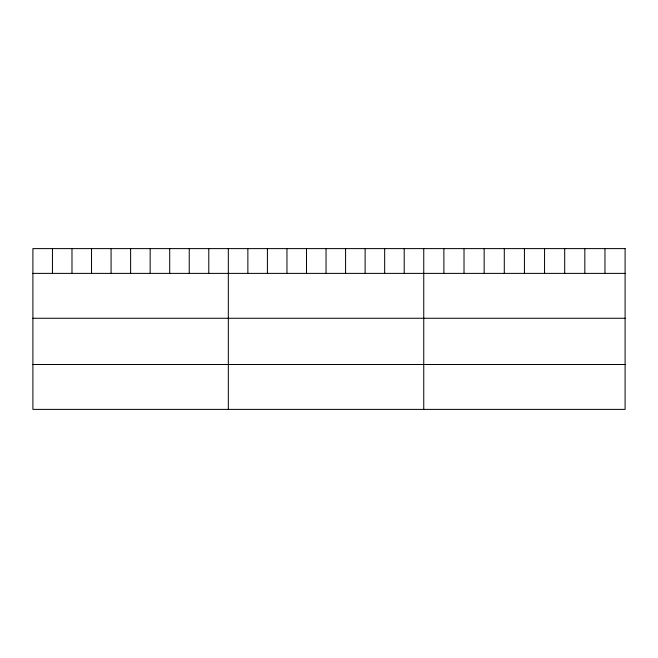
<?xml version="1.0" encoding="UTF-8"?>
<svg xmlns="http://www.w3.org/2000/svg" width="658" height="658" viewBox="0 0 658 658"><rect width="100%" height="100%" fill="white"/><g stroke="black" fill="none" stroke-linecap="round" stroke-linejoin="round"><path stroke-width="0.99" d="M32.9 273.383L625.1 273.383M32.9 318.266L625.1 318.266M32.9 364.507L625.1 364.507M604.965 248.609L604.965 273.383M584.83 248.609L584.83 273.383M564.696 248.609L564.696 273.383M544.561 248.609L544.561 273.383M524.426 248.609L524.426 273.383M504.291 248.609L504.291 273.383M484.156 248.609L484.156 273.383M464.022 248.609L464.022 273.383M443.887 248.609L443.887 273.383M423.752 248.609L423.752 409.391M404.209 248.609L404.209 273.383M384.667 248.609L384.667 273.383M365.124 248.609L365.124 273.383M345.582 248.609L345.582 273.383M326.039 248.609L326.039 273.383M306.496 248.609L306.496 273.383M286.954 248.609L286.954 273.383M267.411 248.609L267.411 273.383M247.869 248.609L247.869 273.383M228.326 248.609L228.326 409.391M208.783 248.609L208.783 273.383M189.241 248.609L189.241 273.383M169.698 248.609L169.698 273.383M150.156 248.609L150.156 273.383M130.613 248.609L130.613 273.383M111.07 248.609L111.07 273.383M91.528 248.609L91.528 273.383M71.985 248.609L71.985 273.383M52.443 248.609L52.443 273.383M625.1 248.609L32.9 248.609L32.9 409.391L625.1 409.391L625.1 248.609"/></g></svg>
